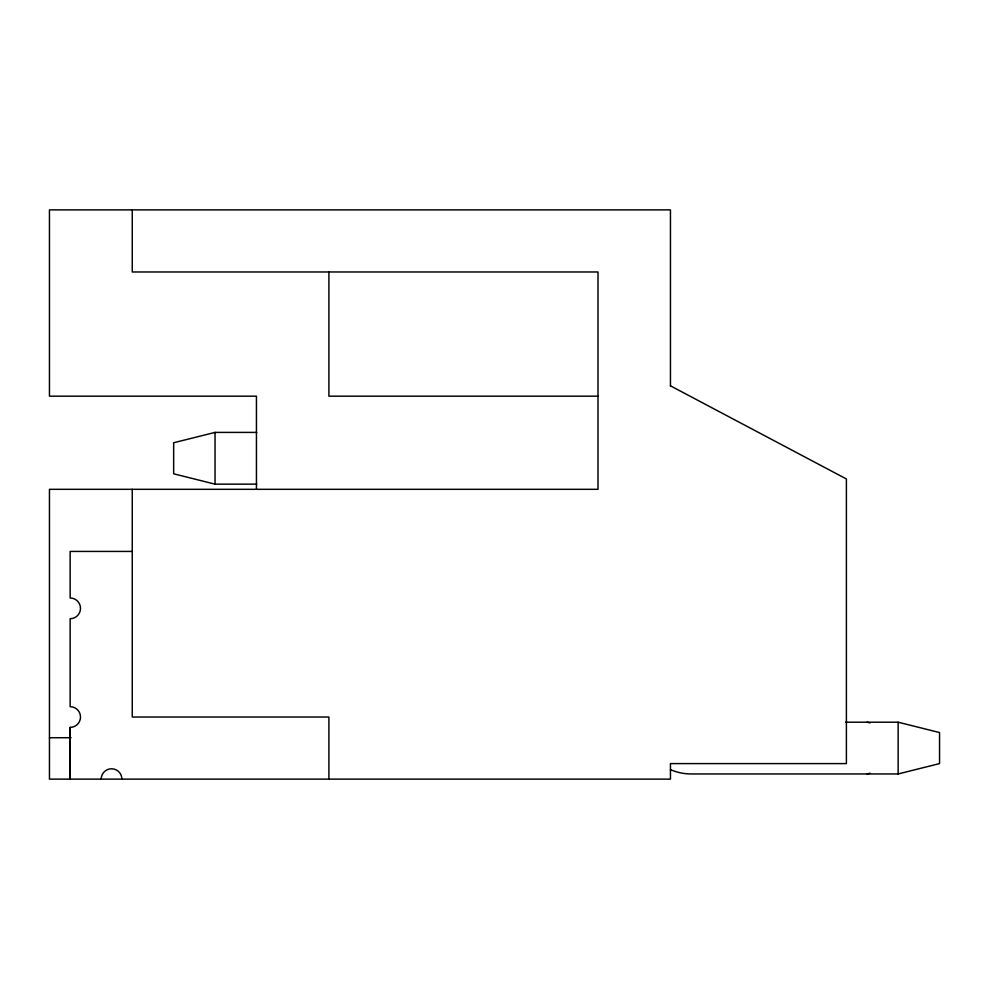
<?xml version="1.0" encoding="UTF-8"?>
<svg xmlns="http://www.w3.org/2000/svg" width="989" height="989" viewBox="0 0 989 989"><rect width="100%" height="100%" fill="white"/><g stroke="black" fill="none" stroke-linecap="round" stroke-linejoin="round"><path stroke-width="1.48" d="M70.145 727.372L70.145 779.122L70.145 727.372A10.347 10.347 0 0 0 80.505 717.025A10.347 10.347 0 0 0 70.145 706.678L70.145 618.706A10.347 10.347 0 0 0 80.505 608.346A10.347 10.347 0 0 0 70.145 597.999L70.145 551.429L132.254 551.429M256.757 432.403L215.046 432.403L173.656 442.751L173.656 473.805L215.046 484.153L256.757 484.153M867.106 773.954L870.06 773.213M670.455 769.566L671.346 770.011A51.749 51.749 0 0 0 691.15 773.954L898.148 773.954L939.55 763.595L939.55 732.552L898.148 722.205L845.657 722.205M597.999 396.181L328.904 396.181L328.904 271.975M49.45 737.72L71.06 737.72M867.106 722.205L870.06 722.934M670.455 385.821L846.399 478.973L846.399 763.595L670.455 763.595L670.455 779.122L49.45 779.122L49.45 489.32L597.999 489.32L597.999 271.975L132.254 271.975L132.254 209.878M898.148 722.205L898.148 773.954M670.455 386.266L670.455 209.878L49.45 209.878L49.45 396.181L256.448 396.181L256.448 489.32M328.904 779.122L328.904 717.025L132.254 717.025L132.254 489.32M215.046 432.403L215.046 484.153M101.199 779.122A10.347 10.347 0 0 1 111.547 768.774A10.347 10.347 0 0 1 121.894 779.122"/></g></svg>
